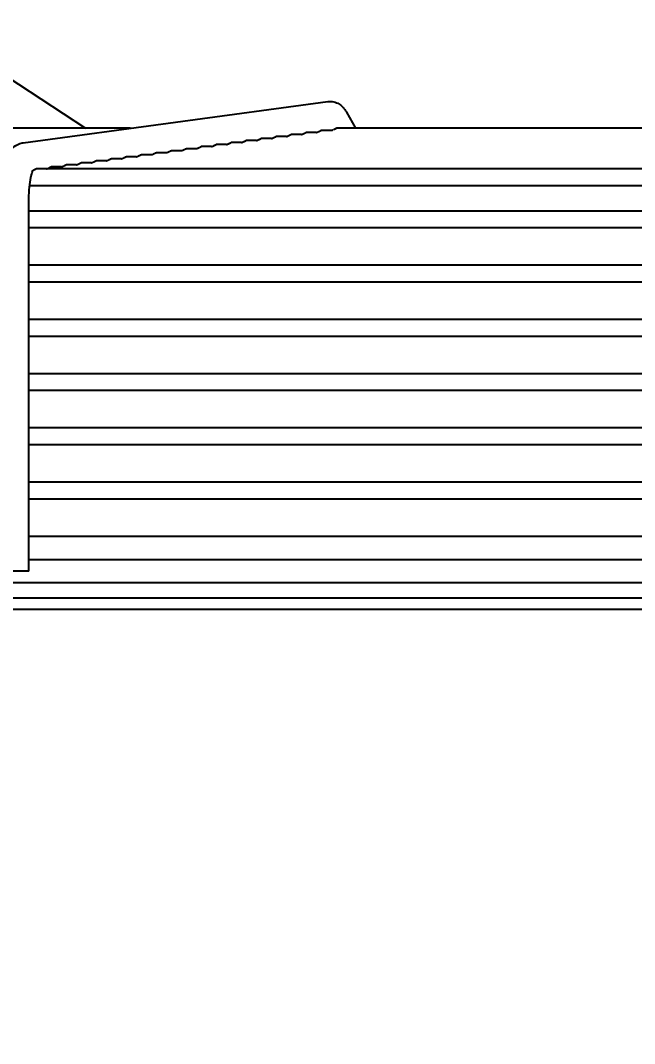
# Model space of a CAD drawing. Header units: millimetres. Extents: x 16200 to 32328, y 18593 to 29476.
# Drawn here: x 16281.44 to 16285.54, y 18981.16 to 18988 of the extents above; entities that cross this region are included whole.
import ezdxf

# ---------------------------------------------------------------- set-up
doc = ezdxf.new("R2010")
doc.units = ezdxf.units.MM
doc.header["$LTSCALE"] = 5
doc.layers.add('UNIT', color=6, linetype='Continuous')
doc.layers.add('WS-NO-CONTROL', color=3, linetype='Continuous')
doc.styles.add('SUBMITTAL', font='romans.shx', dxfattribs={"width": 0.75})
doc.dimstyles.new('SUBMITTAL', dxfattribs={"dimtxt": 0.09375, "dimasz": 0.09375, "dimexe": 0.03125, "dimexo": 0.0625, "dimgap": 0.0625, "dimtad": 0, "dimdec": 4, "dimzin": 4, "dimdsep": 46, "dimlunit": 4, "dimtxsty": 'SUBMITTAL', "dimcen": 0.09375, "dimclre": 6, "dimadec": 0, "dimazin": 0, "dimtfac": 1, "dimtdec": 0, "dimtofl": 0, "dimtmove": 0, "dimatfit": 3, "dimfxl": 0, "dimfrac": 2, "dimtolj": 1, "dimtzin": 4, "dimarcsym": 0})

# ---------------------------------------------------------------- blocks, each defined once
blk = doc.blocks.new('*D76')
at = {"layer": 'WS-NO-CONTROL', "color": 6, "lineweight": -2}
for p, q in [((16257.9462, 18976.129), (16257.9462, 19017.2585)), ((16316.097, 18975.8606), (16316.097, 19017.2585))]:
    blk.add_line(p, q, dxfattribs=at)
at = {"layer": 'WS-NO-CONTROL', "color": 3, "lineweight": -2}
for p, q in [((16257.9462, 19014.4417), (16253.0168, 19014.4417)), ((16311.1676, 19014.4417), (16262.8756, 19014.4417))]:
    blk.add_line(p, q, dxfattribs=at)
at = {"layer": 'WS-NO-CONTROL', "color": 3}
for points in [[(16262.8756, 19015.2633), (16262.8756, 19013.6202), (16257.9462, 19014.4417)], [(16311.1676, 19015.2633), (16311.1676, 19013.6202), (16316.097, 19014.4417)]]:
    blk.add_solid(points, dxfattribs=at)
at = {"layer": 'WS-NO-CONTROL', "color": 3, "insert": (16234.2675, 19014.4417), "char_height": 4.9294, "attachment_point": 5, "style": 'SUBMITTAL'}
blk.add_mtext('\\A1;4\'-10 1/8"', dxfattribs=at)
blk = doc.blocks.new('*D77')
at = {"layer": 'WS-NO-CONTROL', "color": 6, "lineweight": -2}
for p, q in [((16257.9462, 18976.129), (16257.9462, 19003.6626)), ((16293.5832, 18975.8606), (16293.5832, 19003.6626))]:
    blk.add_line(p, q, dxfattribs=at)
at = {"layer": 'WS-NO-CONTROL', "color": 3, "lineweight": -2}
for p, q in [((16257.9462, 19000.8458), (16253.0168, 19000.8458)), ((16288.6538, 19000.8458), (16262.8756, 19000.8458))]:
    blk.add_line(p, q, dxfattribs=at)
at = {"layer": 'WS-NO-CONTROL', "color": 3}
for points in [[(16262.8756, 19001.6673), (16262.8756, 19000.0242), (16257.9462, 19000.8458)], [(16288.6538, 19001.6673), (16288.6538, 19000.0242), (16293.5832, 19000.8458)]]:
    blk.add_solid(points, dxfattribs=at)
at = {"layer": 'WS-NO-CONTROL', "color": 3, "insert": (16234.2675, 19000.8458), "char_height": 4.9294, "attachment_point": 5, "style": 'SUBMITTAL'}
blk.add_mtext('\\A1;2\'-11 5/8"', dxfattribs=at)

msp = doc.modelspace()

# ---------------------------------------------------------------- linework, layer by layer
at = {"layer": 'UNIT'}
for p, q in [((16280.9334, 18987.8889), (16281.8703, 18987.2749)), ((16281.4536, 18987.1783), (16283.489, 18987.4529)), ((16283.6139, 18987.383), (16283.6739, 18987.2749)), ((16282.1698, 18987.2749), (16280.6641, 18987.2749)), ((16283.2133, 18987.2196), (16283.1445, 18987.2196)), ((16283.3134, 18987.2331), (16283.2447, 18987.2331)), ((16283.4136, 18987.2466), (16283.345, 18987.2466)), ((16283.5136, 18987.2601), (16283.4452, 18987.2601)), ((16287.5496, 18987.2749), (16283.5471, 18987.2749)), ((16282.7123, 18987.1522), (16282.6434, 18987.1522)), ((16282.8125, 18987.1657), (16282.7436, 18987.1657)), ((16282.9127, 18987.1791), (16282.8438, 18987.1791)), ((16283.0129, 18987.1926), (16282.9441, 18987.1926)), ((16283.1131, 18987.2061), (16283.0443, 18987.2061)), ((16282.2114, 18987.0847), (16282.1423, 18987.0847)), ((16282.3116, 18987.0982), (16282.2425, 18987.0982)), ((16282.4118, 18987.1117), (16282.3427, 18987.1117)), ((16282.512, 18987.1252), (16282.4429, 18987.1252)), ((16282.6122, 18987.1387), (16282.5432, 18987.1387)), ((16281.7105, 18987.0172), (16281.6412, 18987.0172)), ((16281.8107, 18987.0307), (16281.7414, 18987.0307)), ((16281.9109, 18987.0442), (16281.8416, 18987.0442)), ((16282.011, 18987.0577), (16281.9418, 18987.0577)), ((16282.1112, 18987.0712), (16282.0421, 18987.0712)), ((16289.5558, 18987.0037), (16281.5409, 18987.0037)), ((16281.4973, 18986.8935), (16289.5995, 18986.8935)), ((16281.4914, 18984.3163), (16281.4914, 18986.7856)), ((16289.6053, 18986.7218), (16281.4914, 18986.7218)), ((16281.5204, 18986.7232), (16281.5225, 18986.7218)), ((16282.27, 18986.7232), (16282.27, 18986.7218)), ((16281.4914, 18986.6115), (16289.6053, 18986.6115)), ((16289.6053, 18986.3596), (16281.4914, 18986.3596)), ((16281.4914, 18986.2493), (16289.6053, 18986.2493)), ((16289.6053, 18985.9974), (16281.4914, 18985.9974)), ((16281.4914, 18985.8871), (16289.6053, 18985.8871)), ((16289.6053, 18985.6352), (16281.4914, 18985.6352)), ((16281.4914, 18985.5249), (16289.6053, 18985.5249)), ((16289.6053, 18985.2729), (16281.4914, 18985.2729)), ((16281.4914, 18985.1627), (16289.6053, 18985.1627)), ((16289.6053, 18984.9107), (16281.4914, 18984.9107)), ((16281.4914, 18984.8005), (16289.6053, 18984.8005)), ((16289.6053, 18984.5485), (16281.4914, 18984.5485)), ((16281.4914, 18984.395), (16289.6053, 18984.395)), ((16281.4914, 18984.3163), (16281.2946, 18984.3163)), ((16280.9224, 18984.2395), (16290.1744, 18984.2395)), ((16268.6783, 18984.1391), (16302.4185, 18984.1391)), ((16302.4185, 18984.0604), (16268.6783, 18984.0604))]:
    msp.add_line(p, q, dxfattribs=at)
for start_param, end_param in [(0.23649, 0.259134), (1.752338, 1.774981)]:
    msp.add_ellipse((16283.832, 18986.7872), major_axis=(-0.0861, -0.0478), ratio=0.875426, start_param=start_param, end_param=end_param, dxfattribs=at)
for points, knots in [([(16283.489, 18987.4529), (16283.5023, 18987.4547), (16283.5164, 18987.454), (16283.542, 18987.4482), (16283.5535, 18987.4432), (16283.5725, 18987.4319), (16283.5801, 18987.4256), (16283.5929, 18987.4132), (16283.598, 18987.407), (16283.6069, 18987.3949), (16283.6105, 18987.389), (16283.6138, 18987.3831), (16283.6139, 18987.383), (16283.6139, 18987.383)], [3.1066861, 3.1066861, 3.1066861, 3.1066861, 3.1999885, 3.1999885, 3.2942363, 3.2942363, 3.388484, 3.388484, 3.4827318, 3.4827318, 3.5769796, 3.5769796, 3.577925, 3.577925, 3.577925, 3.577925]), ([(16283.1131, 18987.2061), (16283.1143, 18987.2066), (16283.1155, 18987.207), (16283.1167, 18987.2075), (16283.118, 18987.208), (16283.1192, 18987.2085), (16283.1204, 18987.209), (16283.1215, 18987.2095), (16283.1227, 18987.21), (16283.1237, 18987.2105), (16283.1248, 18987.211), (16283.1259, 18987.2115), (16283.1268, 18987.2119), (16283.1278, 18987.2124), (16283.1288, 18987.2128), (16283.1297, 18987.2133), (16283.1306, 18987.2137), (16283.1314, 18987.2141), (16283.1322, 18987.2145), (16283.133, 18987.2149), (16283.1338, 18987.2153), (16283.1345, 18987.2157), (16283.1352, 18987.216), (16283.1359, 18987.2164), (16283.1366, 18987.2167), (16283.1372, 18987.217), (16283.1379, 18987.2173), (16283.1384, 18987.2175), (16283.139, 18987.2178), (16283.1396, 18987.218), (16283.1401, 18987.2183), (16283.1406, 18987.2185), (16283.141, 18987.2187), (16283.1415, 18987.2188), (16283.1419, 18987.219), (16283.1423, 18987.2192), (16283.1427, 18987.2193), (16283.143, 18987.2194), (16283.1434, 18987.2195), (16283.1437, 18987.2195), (16283.1439, 18987.2196), (16283.1442, 18987.2196), (16283.1444, 18987.2196), (16283.1445, 18987.2196), (16283.1445, 18987.2196), (16283.1445, 18987.2196)], [0.1730327, 0.1730327, 0.1730327, 0.1730327, 0.195122, 0.195122, 0.195122, 0.2195122, 0.2195122, 0.2195122, 0.2439024, 0.2439024, 0.2439024, 0.2682927, 0.2682927, 0.2682927, 0.2926829, 0.2926829, 0.2926829, 0.3170732, 0.3170732, 0.3170732, 0.3414634, 0.3414634, 0.3414634, 0.3658537, 0.3658537, 0.3658537, 0.3902439, 0.3902439, 0.3902439, 0.4146341, 0.4146341, 0.4146341, 0.4390244, 0.4390244, 0.4390244, 0.4634146, 0.4634146, 0.4634146, 0.4878049, 0.4878049, 0.4878049, 0.5121951, 0.5121951, 0.5121951, 0.5157186, 0.5157186, 0.5157186, 0.5157186]), ([(16283.2133, 18987.2196), (16283.2145, 18987.2201), (16283.2157, 18987.2206), (16283.2169, 18987.221), (16283.2182, 18987.2215), (16283.2194, 18987.222), (16283.2206, 18987.2225), (16283.2218, 18987.223), (16283.2229, 18987.2235), (16283.224, 18987.224), (16283.2251, 18987.2245), (16283.2261, 18987.225), (16283.2271, 18987.2254), (16283.2281, 18987.2259), (16283.229, 18987.2263), (16283.2299, 18987.2268), (16283.2308, 18987.2272), (16283.2316, 18987.2276), (16283.2324, 18987.228), (16283.2333, 18987.2284), (16283.234, 18987.2288), (16283.2348, 18987.2292), (16283.2355, 18987.2295), (16283.2362, 18987.2299), (16283.2368, 18987.2302), (16283.2375, 18987.2305), (16283.2381, 18987.2308), (16283.2387, 18987.231), (16283.2392, 18987.2313), (16283.2398, 18987.2315), (16283.2403, 18987.2318), (16283.2408, 18987.232), (16283.2413, 18987.2322), (16283.2417, 18987.2323), (16283.2421, 18987.2325), (16283.2425, 18987.2326), (16283.2429, 18987.2328), (16283.2433, 18987.2329), (16283.2436, 18987.233), (16283.2439, 18987.233), (16283.2442, 18987.2331), (16283.2444, 18987.2331), (16283.2446, 18987.2331), (16283.2447, 18987.2331), (16283.2447, 18987.2331), (16283.2447, 18987.2331)], [0.17268, 0.17268, 0.17268, 0.17268, 0.195122, 0.195122, 0.195122, 0.2195122, 0.2195122, 0.2195122, 0.2439024, 0.2439024, 0.2439024, 0.2682927, 0.2682927, 0.2682927, 0.2926829, 0.2926829, 0.2926829, 0.3170732, 0.3170732, 0.3170732, 0.3414634, 0.3414634, 0.3414634, 0.3658537, 0.3658537, 0.3658537, 0.3902439, 0.3902439, 0.3902439, 0.4146341, 0.4146341, 0.4146341, 0.4390244, 0.4390244, 0.4390244, 0.4634146, 0.4634146, 0.4634146, 0.4878049, 0.4878049, 0.4878049, 0.5121951, 0.5121951, 0.5121951, 0.515732, 0.515732, 0.515732, 0.515732]), ([(16283.3134, 18987.2331), (16283.3147, 18987.2336), (16283.316, 18987.2341), (16283.3172, 18987.2345), (16283.3184, 18987.235), (16283.3197, 18987.2355), (16283.3208, 18987.236), (16283.322, 18987.2365), (16283.3231, 18987.237), (16283.3242, 18987.2375), (16283.3253, 18987.238), (16283.3263, 18987.2385), (16283.3273, 18987.2389), (16283.3283, 18987.2394), (16283.3292, 18987.2399), (16283.3301, 18987.2403), (16283.331, 18987.2407), (16283.3319, 18987.2411), (16283.3327, 18987.2415), (16283.3335, 18987.2419), (16283.3343, 18987.2423), (16283.335, 18987.2427), (16283.3357, 18987.243), (16283.3364, 18987.2434), (16283.3371, 18987.2437), (16283.3377, 18987.244), (16283.3383, 18987.2443), (16283.3389, 18987.2445), (16283.3395, 18987.2448), (16283.34, 18987.245), (16283.3405, 18987.2453), (16283.341, 18987.2455), (16283.3415, 18987.2457), (16283.3419, 18987.2458), (16283.3424, 18987.246), (16283.3428, 18987.2461), (16283.3431, 18987.2463), (16283.3435, 18987.2464), (16283.3438, 18987.2465), (16283.3441, 18987.2465), (16283.3444, 18987.2466), (16283.3447, 18987.2466), (16283.3449, 18987.2466), (16283.3449, 18987.2466), (16283.3449, 18987.2466), (16283.345, 18987.2466)], [0.1723275, 0.1723275, 0.1723275, 0.1723275, 0.195122, 0.195122, 0.195122, 0.2195122, 0.2195122, 0.2195122, 0.2439024, 0.2439024, 0.2439024, 0.2682927, 0.2682927, 0.2682927, 0.2926829, 0.2926829, 0.2926829, 0.3170732, 0.3170732, 0.3170732, 0.3414634, 0.3414634, 0.3414634, 0.3658537, 0.3658537, 0.3658537, 0.3902439, 0.3902439, 0.3902439, 0.4146341, 0.4146341, 0.4146341, 0.4390244, 0.4390244, 0.4390244, 0.4634146, 0.4634146, 0.4634146, 0.4878049, 0.4878049, 0.4878049, 0.5121951, 0.5121951, 0.5121951, 0.5157454, 0.5157454, 0.5157454, 0.5157454]), ([(16283.4136, 18987.2466), (16283.4149, 18987.2471), (16283.4162, 18987.2476), (16283.4174, 18987.248), (16283.4187, 18987.2485), (16283.4199, 18987.2491), (16283.4211, 18987.2496), (16283.4223, 18987.2501), (16283.4234, 18987.2505), (16283.4245, 18987.251), (16283.4255, 18987.2515), (16283.4266, 18987.252), (16283.4275, 18987.2524), (16283.4285, 18987.2529), (16283.4295, 18987.2534), (16283.4304, 18987.2538), (16283.4312, 18987.2542), (16283.4321, 18987.2546), (16283.4329, 18987.255), (16283.4337, 18987.2554), (16283.4345, 18987.2558), (16283.4352, 18987.2562), (16283.4359, 18987.2565), (16283.4366, 18987.2569), (16283.4373, 18987.2572), (16283.4379, 18987.2575), (16283.4385, 18987.2578), (16283.4391, 18987.258), (16283.4397, 18987.2583), (16283.4402, 18987.2585), (16283.4407, 18987.2588), (16283.4413, 18987.259), (16283.4417, 18987.2592), (16283.4422, 18987.2593), (16283.4426, 18987.2595), (16283.443, 18987.2596), (16283.4433, 18987.2598), (16283.4437, 18987.2599), (16283.444, 18987.26), (16283.4443, 18987.26), (16283.4446, 18987.2601), (16283.4449, 18987.2601), (16283.4451, 18987.2601), (16283.4451, 18987.2601), (16283.4452, 18987.2601), (16283.4452, 18987.2601)], [0.1719755, 0.1719755, 0.1719755, 0.1719755, 0.195122, 0.195122, 0.195122, 0.2195122, 0.2195122, 0.2195122, 0.2439024, 0.2439024, 0.2439024, 0.2682927, 0.2682927, 0.2682927, 0.2926829, 0.2926829, 0.2926829, 0.3170732, 0.3170732, 0.3170732, 0.3414634, 0.3414634, 0.3414634, 0.3658537, 0.3658537, 0.3658537, 0.3902439, 0.3902439, 0.3902439, 0.4146341, 0.4146341, 0.4146341, 0.4390244, 0.4390244, 0.4390244, 0.4634146, 0.4634146, 0.4634146, 0.4878049, 0.4878049, 0.4878049, 0.5121951, 0.5121951, 0.5121951, 0.5157586, 0.5157586, 0.5157586, 0.5157586]), ([(16283.5136, 18987.2601), (16283.5139, 18987.2602), (16283.5142, 18987.2603), (16283.5145, 18987.2605), (16283.5159, 18987.261), (16283.5172, 18987.2615), (16283.5186, 18987.262), (16283.5199, 18987.2626), (16283.5211, 18987.2631), (16283.5223, 18987.2636), (16283.5235, 18987.2642), (16283.5247, 18987.2647), (16283.5258, 18987.2652)], [0.16559879, 0.16559879, 0.16559879, 0.16559879, 0.17073171, 0.17073171, 0.17073171, 0.19512195, 0.19512195, 0.19512195, 0.2195122, 0.2195122, 0.2195122, 0.24390244, 0.24390244, 0.24390244, 0.24390244]), ([(16283.529, 18987.2667), (16283.53, 18987.2672), (16283.5309, 18987.2677), (16283.5319, 18987.2682), (16283.5328, 18987.2686), (16283.5336, 18987.2691), (16283.5345, 18987.2695), (16283.5353, 18987.2699), (16283.5361, 18987.2703), (16283.5368, 18987.2707), (16283.5376, 18987.2711), (16283.5383, 18987.2714), (16283.539, 18987.2717), (16283.5396, 18987.2721), (16283.5403, 18987.2724), (16283.5409, 18987.2727), (16283.5414, 18987.273), (16283.542, 18987.2732), (16283.5425, 18987.2734), (16283.543, 18987.2737), (16283.5435, 18987.2739), (16283.544, 18987.2741), (16283.5444, 18987.2742), (16283.5448, 18987.2744), (16283.5452, 18987.2745), (16283.5456, 18987.2746), (16283.5459, 18987.2747), (16283.5462, 18987.2748), (16283.5465, 18987.2748), (16283.5468, 18987.2749), (16283.547, 18987.2749), (16283.547, 18987.2749), (16283.5471, 18987.2749), (16283.5471, 18987.2749)], [0.2682927, 0.2682927, 0.2682927, 0.2682927, 0.2926829, 0.2926829, 0.2926829, 0.3170732, 0.3170732, 0.3170732, 0.3414634, 0.3414634, 0.3414634, 0.3658537, 0.3658537, 0.3658537, 0.3902439, 0.3902439, 0.3902439, 0.4146341, 0.4146341, 0.4146341, 0.4390244, 0.4390244, 0.4390244, 0.4634146, 0.4634146, 0.4634146, 0.4878049, 0.4878049, 0.4878049, 0.5121951, 0.5121951, 0.5121951, 0.5152045, 0.5152045, 0.5152045, 0.5152045]), ([(16281.2946, 18986.7856), (16281.2946, 18986.8185), (16281.2959, 18986.8513), (16281.3011, 18986.9146), (16281.305, 18986.9451), (16281.3153, 18987.0019), (16281.3218, 18987.0283), (16281.3384, 18987.0769), (16281.3479, 18987.0993), (16281.3717, 18987.132), (16281.3808, 18987.1425), (16281.4068, 18987.1629), (16281.425, 18987.173), (16281.4492, 18987.1776), (16281.4514, 18987.178), (16281.4536, 18987.1783)], [1.570796, 1.570796, 1.570796, 1.570796, 1.877974, 1.877974, 2.185152, 2.185152, 2.49233, 2.49233, 2.799508, 2.799508, 2.940974, 2.940974, 3.091858, 3.091858, 3.106686, 3.106686, 3.106686, 3.106686]), ([(16282.6122, 18987.1387), (16282.6133, 18987.1391), (16282.6144, 18987.1395), (16282.6155, 18987.1399), (16282.6168, 18987.1404), (16282.618, 18987.1409), (16282.6192, 18987.1415), (16282.6204, 18987.142), (16282.6215, 18987.1425), (16282.6226, 18987.1429), (16282.6236, 18987.1434), (16282.6247, 18987.1439), (16282.6257, 18987.1444), (16282.6267, 18987.1449), (16282.6276, 18987.1453), (16282.6285, 18987.1457), (16282.6294, 18987.1462), (16282.6302, 18987.1466), (16282.6311, 18987.147), (16282.6319, 18987.1474), (16282.6326, 18987.1478), (16282.6334, 18987.1481), (16282.6341, 18987.1485), (16282.6348, 18987.1488), (16282.6354, 18987.1492), (16282.6361, 18987.1495), (16282.6367, 18987.1498), (16282.6373, 18987.15), (16282.6379, 18987.1503), (16282.6384, 18987.1506), (16282.6389, 18987.1508), (16282.6394, 18987.151), (16282.6399, 18987.1512), (16282.6403, 18987.1514), (16282.6408, 18987.1515), (16282.6412, 18987.1517), (16282.6415, 18987.1518), (16282.6419, 18987.1519), (16282.6422, 18987.152), (16282.6425, 18987.1521), (16282.6428, 18987.1521), (16282.6431, 18987.1521), (16282.6433, 18987.1522), (16282.6433, 18987.1522), (16282.6434, 18987.1522), (16282.6434, 18987.1522)], [0.1747945, 0.1747945, 0.1747945, 0.1747945, 0.195122, 0.195122, 0.195122, 0.2195122, 0.2195122, 0.2195122, 0.2439024, 0.2439024, 0.2439024, 0.2682927, 0.2682927, 0.2682927, 0.2926829, 0.2926829, 0.2926829, 0.3170732, 0.3170732, 0.3170732, 0.3414634, 0.3414634, 0.3414634, 0.3658537, 0.3658537, 0.3658537, 0.3902439, 0.3902439, 0.3902439, 0.4146341, 0.4146341, 0.4146341, 0.4390244, 0.4390244, 0.4390244, 0.4634146, 0.4634146, 0.4634146, 0.4878049, 0.4878049, 0.4878049, 0.5121951, 0.5121951, 0.5121951, 0.5156505, 0.5156505, 0.5156505, 0.5156505]), ([(16282.7123, 18987.1522), (16282.7135, 18987.1526), (16282.7146, 18987.153), (16282.7157, 18987.1534), (16282.717, 18987.154), (16282.7182, 18987.1545), (16282.7194, 18987.155), (16282.7206, 18987.1555), (16282.7217, 18987.156), (16282.7228, 18987.1565), (16282.7239, 18987.1569), (16282.7249, 18987.1574), (16282.7259, 18987.1579), (16282.7269, 18987.1584), (16282.7278, 18987.1588), (16282.7287, 18987.1593), (16282.7296, 18987.1597), (16282.7305, 18987.1601), (16282.7313, 18987.1605), (16282.7321, 18987.1609), (16282.7329, 18987.1613), (16282.7336, 18987.1616), (16282.7343, 18987.162), (16282.735, 18987.1623), (16282.7357, 18987.1627), (16282.7363, 18987.163), (16282.7369, 18987.1633), (16282.7375, 18987.1635), (16282.7381, 18987.1638), (16282.7386, 18987.1641), (16282.7392, 18987.1643), (16282.7397, 18987.1645), (16282.7401, 18987.1647), (16282.7406, 18987.1649), (16282.741, 18987.165), (16282.7414, 18987.1652), (16282.7418, 18987.1653), (16282.7421, 18987.1654), (16282.7425, 18987.1655), (16282.7428, 18987.1655), (16282.743, 18987.1656), (16282.7433, 18987.1656), (16282.7435, 18987.1657), (16282.7436, 18987.1657), (16282.7436, 18987.1657), (16282.7436, 18987.1657)], [0.1744428, 0.1744428, 0.1744428, 0.1744428, 0.195122, 0.195122, 0.195122, 0.2195122, 0.2195122, 0.2195122, 0.2439024, 0.2439024, 0.2439024, 0.2682927, 0.2682927, 0.2682927, 0.2926829, 0.2926829, 0.2926829, 0.3170732, 0.3170732, 0.3170732, 0.3414634, 0.3414634, 0.3414634, 0.3658537, 0.3658537, 0.3658537, 0.3902439, 0.3902439, 0.3902439, 0.4146341, 0.4146341, 0.4146341, 0.4390244, 0.4390244, 0.4390244, 0.4634146, 0.4634146, 0.4634146, 0.4878049, 0.4878049, 0.4878049, 0.5121951, 0.5121951, 0.5121951, 0.5156642, 0.5156642, 0.5156642, 0.5156642]), ([(16282.8125, 18987.1657), (16282.8137, 18987.1661), (16282.8148, 18987.1665), (16282.816, 18987.167), (16282.8172, 18987.1675), (16282.8185, 18987.168), (16282.8196, 18987.1685), (16282.8208, 18987.169), (16282.822, 18987.1695), (16282.823, 18987.17), (16282.8241, 18987.1705), (16282.8252, 18987.1709), (16282.8261, 18987.1714), (16282.8271, 18987.1719), (16282.8281, 18987.1723), (16282.829, 18987.1728), (16282.8299, 18987.1732), (16282.8307, 18987.1736), (16282.8315, 18987.174), (16282.8323, 18987.1744), (16282.8331, 18987.1748), (16282.8338, 18987.1752), (16282.8346, 18987.1755), (16282.8353, 18987.1758), (16282.8359, 18987.1762), (16282.8366, 18987.1765), (16282.8372, 18987.1768), (16282.8378, 18987.177), (16282.8383, 18987.1773), (16282.8389, 18987.1776), (16282.8394, 18987.1778), (16282.8399, 18987.178), (16282.8404, 18987.1782), (16282.8408, 18987.1784), (16282.8412, 18987.1785), (16282.8416, 18987.1787), (16282.842, 18987.1788), (16282.8424, 18987.1789), (16282.8427, 18987.179), (16282.843, 18987.179), (16282.8433, 18987.1791), (16282.8435, 18987.1791), (16282.8438, 18987.1791), (16282.8438, 18987.1791), (16282.8438, 18987.1791), (16282.8438, 18987.1791)], [0.1740907, 0.1740907, 0.1740907, 0.1740907, 0.195122, 0.195122, 0.195122, 0.2195122, 0.2195122, 0.2195122, 0.2439024, 0.2439024, 0.2439024, 0.2682927, 0.2682927, 0.2682927, 0.2926829, 0.2926829, 0.2926829, 0.3170732, 0.3170732, 0.3170732, 0.3414634, 0.3414634, 0.3414634, 0.3658537, 0.3658537, 0.3658537, 0.3902439, 0.3902439, 0.3902439, 0.4146341, 0.4146341, 0.4146341, 0.4390244, 0.4390244, 0.4390244, 0.4634146, 0.4634146, 0.4634146, 0.4878049, 0.4878049, 0.4878049, 0.5121951, 0.5121951, 0.5121951, 0.5156779, 0.5156779, 0.5156779, 0.5156779]), ([(16282.9127, 18987.1791), (16282.9139, 18987.1796), (16282.9151, 18987.18), (16282.9162, 18987.1805), (16282.9175, 18987.181), (16282.9187, 18987.1815), (16282.9199, 18987.182), (16282.9211, 18987.1825), (16282.9222, 18987.183), (16282.9233, 18987.1835), (16282.9244, 18987.184), (16282.9254, 18987.1844), (16282.9264, 18987.1849), (16282.9274, 18987.1854), (16282.9283, 18987.1858), (16282.9292, 18987.1863), (16282.9301, 18987.1867), (16282.9309, 18987.1871), (16282.9317, 18987.1875), (16282.9326, 18987.1879), (16282.9333, 18987.1883), (16282.9341, 18987.1887), (16282.9348, 18987.189), (16282.9355, 18987.1893), (16282.9361, 18987.1897), (16282.9368, 18987.19), (16282.9374, 18987.1903), (16282.938, 18987.1905), (16282.9386, 18987.1908), (16282.9391, 18987.1911), (16282.9396, 18987.1913), (16282.9401, 18987.1915), (16282.9406, 18987.1917), (16282.941, 18987.1919), (16282.9415, 18987.192), (16282.9419, 18987.1922), (16282.9422, 18987.1923), (16282.9426, 18987.1924), (16282.9429, 18987.1925), (16282.9432, 18987.1925), (16282.9435, 18987.1926), (16282.9438, 18987.1926), (16282.944, 18987.1926), (16282.944, 18987.1926), (16282.944, 18987.1926), (16282.9441, 18987.1926)], [0.1737382, 0.1737382, 0.1737382, 0.1737382, 0.195122, 0.195122, 0.195122, 0.2195122, 0.2195122, 0.2195122, 0.2439024, 0.2439024, 0.2439024, 0.2682927, 0.2682927, 0.2682927, 0.2926829, 0.2926829, 0.2926829, 0.3170732, 0.3170732, 0.3170732, 0.3414634, 0.3414634, 0.3414634, 0.3658537, 0.3658537, 0.3658537, 0.3902439, 0.3902439, 0.3902439, 0.4146341, 0.4146341, 0.4146341, 0.4390244, 0.4390244, 0.4390244, 0.4634146, 0.4634146, 0.4634146, 0.4878049, 0.4878049, 0.4878049, 0.5121951, 0.5121951, 0.5121951, 0.5156915, 0.5156915, 0.5156915, 0.5156915]), ([(16283.0129, 18987.1926), (16283.0141, 18987.1931), (16283.0153, 18987.1935), (16283.0164, 18987.194), (16283.0177, 18987.1945), (16283.0189, 18987.195), (16283.0201, 18987.1955), (16283.0213, 18987.196), (16283.0224, 18987.1965), (16283.0235, 18987.197), (16283.0246, 18987.1975), (16283.0256, 18987.198), (16283.0266, 18987.1984), (16283.0276, 18987.1989), (16283.0285, 18987.1993), (16283.0294, 18987.1998), (16283.0303, 18987.2002), (16283.0312, 18987.2006), (16283.032, 18987.201), (16283.0328, 18987.2014), (16283.0336, 18987.2018), (16283.0343, 18987.2022), (16283.035, 18987.2025), (16283.0357, 18987.2028), (16283.0364, 18987.2032), (16283.037, 18987.2035), (16283.0376, 18987.2038), (16283.0382, 18987.204), (16283.0388, 18987.2043), (16283.0393, 18987.2045), (16283.0398, 18987.2048), (16283.0403, 18987.205), (16283.0408, 18987.2052), (16283.0412, 18987.2053), (16283.0417, 18987.2055), (16283.0421, 18987.2057), (16283.0424, 18987.2058), (16283.0428, 18987.2059), (16283.0431, 18987.206), (16283.0434, 18987.206), (16283.0437, 18987.2061), (16283.044, 18987.2061), (16283.0442, 18987.2061), (16283.0442, 18987.2061), (16283.0443, 18987.2061), (16283.0443, 18987.2061)], [0.1733855, 0.1733855, 0.1733855, 0.1733855, 0.195122, 0.195122, 0.195122, 0.2195122, 0.2195122, 0.2195122, 0.2439024, 0.2439024, 0.2439024, 0.2682927, 0.2682927, 0.2682927, 0.2926829, 0.2926829, 0.2926829, 0.3170732, 0.3170732, 0.3170732, 0.3414634, 0.3414634, 0.3414634, 0.3658537, 0.3658537, 0.3658537, 0.3902439, 0.3902439, 0.3902439, 0.4146341, 0.4146341, 0.4146341, 0.4390244, 0.4390244, 0.4390244, 0.4634146, 0.4634146, 0.4634146, 0.4878049, 0.4878049, 0.4878049, 0.5121951, 0.5121951, 0.5121951, 0.5157051, 0.5157051, 0.5157051, 0.5157051]), ([(16282.1112, 18987.0712), (16282.1123, 18987.0716), (16282.1133, 18987.072), (16282.1143, 18987.0724), (16282.1156, 18987.0729), (16282.1168, 18987.0734), (16282.118, 18987.0739), (16282.1192, 18987.0744), (16282.1203, 18987.0749), (16282.1214, 18987.0754), (16282.1225, 18987.0759), (16282.1235, 18987.0764), (16282.1245, 18987.0768), (16282.1255, 18987.0773), (16282.1264, 18987.0778), (16282.1273, 18987.0782), (16282.1282, 18987.0787), (16282.1291, 18987.0791), (16282.1299, 18987.0795), (16282.1307, 18987.0799), (16282.1315, 18987.0803), (16282.1322, 18987.0806), (16282.1329, 18987.081), (16282.1336, 18987.0813), (16282.1343, 18987.0817), (16282.135, 18987.082), (16282.1356, 18987.0823), (16282.1362, 18987.0825), (16282.1367, 18987.0828), (16282.1373, 18987.0831), (16282.1378, 18987.0833), (16282.1383, 18987.0835), (16282.1388, 18987.0837), (16282.1392, 18987.0839), (16282.1396, 18987.084), (16282.14, 18987.0842), (16282.1404, 18987.0843), (16282.1408, 18987.0844), (16282.1411, 18987.0845), (16282.1414, 18987.0846), (16282.1417, 18987.0846), (16282.142, 18987.0847), (16282.1422, 18987.0847), (16282.1422, 18987.0847), (16282.1422, 18987.0847), (16282.1423, 18987.0847)], [0.1765439, 0.1765439, 0.1765439, 0.1765439, 0.195122, 0.195122, 0.195122, 0.2195122, 0.2195122, 0.2195122, 0.2439024, 0.2439024, 0.2439024, 0.2682927, 0.2682927, 0.2682927, 0.2926829, 0.2926829, 0.2926829, 0.3170732, 0.3170732, 0.3170732, 0.3414634, 0.3414634, 0.3414634, 0.3658537, 0.3658537, 0.3658537, 0.3902439, 0.3902439, 0.3902439, 0.4146341, 0.4146341, 0.4146341, 0.4390244, 0.4390244, 0.4390244, 0.4634146, 0.4634146, 0.4634146, 0.4878049, 0.4878049, 0.4878049, 0.5121951, 0.5121951, 0.5121951, 0.5155818, 0.5155818, 0.5155818, 0.5155818]), ([(16282.2114, 18987.0847), (16282.2125, 18987.0851), (16282.2135, 18987.0855), (16282.2145, 18987.0859), (16282.2158, 18987.0864), (16282.217, 18987.0869), (16282.2182, 18987.0874), (16282.2194, 18987.0879), (16282.2205, 18987.0884), (16282.2216, 18987.0889), (16282.2227, 18987.0894), (16282.2237, 18987.0899), (16282.2247, 18987.0904), (16282.2257, 18987.0908), (16282.2267, 18987.0913), (16282.2276, 18987.0917), (16282.2285, 18987.0922), (16282.2293, 18987.0926), (16282.2301, 18987.093), (16282.2309, 18987.0934), (16282.2317, 18987.0938), (16282.2324, 18987.0941), (16282.2332, 18987.0945), (16282.2339, 18987.0948), (16282.2345, 18987.0952), (16282.2352, 18987.0955), (16282.2358, 18987.0958), (16282.2364, 18987.096), (16282.237, 18987.0963), (16282.2375, 18987.0966), (16282.238, 18987.0968), (16282.2385, 18987.097), (16282.239, 18987.0972), (16282.2394, 18987.0974), (16282.2399, 18987.0975), (16282.2403, 18987.0977), (16282.2406, 18987.0978), (16282.241, 18987.0979), (16282.2413, 18987.098), (16282.2416, 18987.0981), (16282.2419, 18987.0981), (16282.2422, 18987.0982), (16282.2424, 18987.0982), (16282.2424, 18987.0982), (16282.2425, 18987.0982), (16282.2425, 18987.0982)], [0.1761954, 0.1761954, 0.1761954, 0.1761954, 0.195122, 0.195122, 0.195122, 0.2195122, 0.2195122, 0.2195122, 0.2439024, 0.2439024, 0.2439024, 0.2682927, 0.2682927, 0.2682927, 0.2926829, 0.2926829, 0.2926829, 0.3170732, 0.3170732, 0.3170732, 0.3414634, 0.3414634, 0.3414634, 0.3658537, 0.3658537, 0.3658537, 0.3902439, 0.3902439, 0.3902439, 0.4146341, 0.4146341, 0.4146341, 0.4390244, 0.4390244, 0.4390244, 0.4634146, 0.4634146, 0.4634146, 0.4878049, 0.4878049, 0.4878049, 0.5121951, 0.5121951, 0.5121951, 0.5155955, 0.5155955, 0.5155955, 0.5155955]), ([(16282.3116, 18987.0982), (16282.3127, 18987.0986), (16282.3137, 18987.099), (16282.3147, 18987.0994), (16282.316, 18987.0999), (16282.3173, 18987.1004), (16282.3185, 18987.1009), (16282.3196, 18987.1014), (16282.3208, 18987.1019), (16282.3219, 18987.1024), (16282.3229, 18987.1029), (16282.324, 18987.1034), (16282.325, 18987.1039), (16282.3259, 18987.1043), (16282.3269, 18987.1048), (16282.3278, 18987.1052), (16282.3287, 18987.1057), (16282.3295, 18987.1061), (16282.3304, 18987.1065), (16282.3312, 18987.1069), (16282.3319, 18987.1073), (16282.3327, 18987.1076), (16282.3334, 18987.108), (16282.3341, 18987.1083), (16282.3348, 18987.1087), (16282.3354, 18987.109), (16282.336, 18987.1093), (16282.3366, 18987.1095), (16282.3372, 18987.1098), (16282.3377, 18987.1101), (16282.3382, 18987.1103), (16282.3388, 18987.1105), (16282.3392, 18987.1107), (16282.3397, 18987.1109), (16282.3401, 18987.111), (16282.3405, 18987.1112), (16282.3409, 18987.1113), (16282.3412, 18987.1114), (16282.3416, 18987.1115), (16282.3419, 18987.1116), (16282.3422, 18987.1116), (16282.3424, 18987.1117), (16282.3426, 18987.1117), (16282.3427, 18987.1117), (16282.3427, 18987.1117), (16282.3427, 18987.1117)], [0.1758462, 0.1758462, 0.1758462, 0.1758462, 0.195122, 0.195122, 0.195122, 0.2195122, 0.2195122, 0.2195122, 0.2439024, 0.2439024, 0.2439024, 0.2682927, 0.2682927, 0.2682927, 0.2926829, 0.2926829, 0.2926829, 0.3170732, 0.3170732, 0.3170732, 0.3414634, 0.3414634, 0.3414634, 0.3658537, 0.3658537, 0.3658537, 0.3902439, 0.3902439, 0.3902439, 0.4146341, 0.4146341, 0.4146341, 0.4390244, 0.4390244, 0.4390244, 0.4634146, 0.4634146, 0.4634146, 0.4878049, 0.4878049, 0.4878049, 0.5121951, 0.5121951, 0.5121951, 0.5156093, 0.5156093, 0.5156093, 0.5156093]), ([(16282.4118, 18987.1117), (16282.4129, 18987.1121), (16282.414, 18987.1125), (16282.415, 18987.1129), (16282.4163, 18987.1134), (16282.4175, 18987.1139), (16282.4187, 18987.1144), (16282.4199, 18987.1149), (16282.421, 18987.1154), (16282.4221, 18987.1159), (16282.4232, 18987.1164), (16282.4242, 18987.1169), (16282.4252, 18987.1174), (16282.4262, 18987.1178), (16282.4271, 18987.1183), (16282.428, 18987.1187), (16282.4289, 18987.1192), (16282.4298, 18987.1196), (16282.4306, 18987.12), (16282.4314, 18987.1204), (16282.4322, 18987.1208), (16282.4329, 18987.1211), (16282.4336, 18987.1215), (16282.4343, 18987.1218), (16282.435, 18987.1222), (16282.4356, 18987.1225), (16282.4363, 18987.1228), (16282.4368, 18987.123), (16282.4374, 18987.1233), (16282.438, 18987.1236), (16282.4385, 18987.1238), (16282.439, 18987.124), (16282.4395, 18987.1242), (16282.4399, 18987.1244), (16282.4403, 18987.1245), (16282.4407, 18987.1247), (16282.4411, 18987.1248), (16282.4415, 18987.1249), (16282.4418, 18987.125), (16282.4421, 18987.1251), (16282.4424, 18987.1251), (16282.4426, 18987.1252), (16282.4429, 18987.1252), (16282.4429, 18987.1252), (16282.4429, 18987.1252), (16282.4429, 18987.1252)], [0.1754963, 0.1754963, 0.1754963, 0.1754963, 0.195122, 0.195122, 0.195122, 0.2195122, 0.2195122, 0.2195122, 0.2439024, 0.2439024, 0.2439024, 0.2682927, 0.2682927, 0.2682927, 0.2926829, 0.2926829, 0.2926829, 0.3170732, 0.3170732, 0.3170732, 0.3414634, 0.3414634, 0.3414634, 0.3658537, 0.3658537, 0.3658537, 0.3902439, 0.3902439, 0.3902439, 0.4146341, 0.4146341, 0.4146341, 0.4390244, 0.4390244, 0.4390244, 0.4634146, 0.4634146, 0.4634146, 0.4878049, 0.4878049, 0.4878049, 0.5121951, 0.5121951, 0.5121951, 0.5156231, 0.5156231, 0.5156231, 0.5156231]), ([(16282.512, 18987.1252), (16282.5131, 18987.1256), (16282.5142, 18987.126), (16282.5152, 18987.1264), (16282.5165, 18987.1269), (16282.5177, 18987.1274), (16282.5189, 18987.1279), (16282.5201, 18987.1284), (16282.5212, 18987.1289), (16282.5223, 18987.1294), (16282.5234, 18987.1299), (16282.5244, 18987.1304), (16282.5254, 18987.1309), (16282.5264, 18987.1313), (16282.5274, 18987.1318), (16282.5283, 18987.1322), (16282.5292, 18987.1327), (16282.53, 18987.1331), (16282.5308, 18987.1335), (16282.5316, 18987.1339), (16282.5324, 18987.1343), (16282.5331, 18987.1346), (16282.5339, 18987.135), (16282.5346, 18987.1353), (16282.5352, 18987.1357), (16282.5359, 18987.136), (16282.5365, 18987.1363), (16282.5371, 18987.1365), (16282.5376, 18987.1368), (16282.5382, 18987.1371), (16282.5387, 18987.1373), (16282.5392, 18987.1375), (16282.5397, 18987.1377), (16282.5401, 18987.1379), (16282.5406, 18987.138), (16282.541, 18987.1382), (16282.5413, 18987.1383), (16282.5417, 18987.1384), (16282.542, 18987.1385), (16282.5423, 18987.1386), (16282.5426, 18987.1386), (16282.5429, 18987.1387), (16282.5431, 18987.1387), (16282.5431, 18987.1387), (16282.5431, 18987.1387), (16282.5432, 18987.1387)], [0.1751457, 0.1751457, 0.1751457, 0.1751457, 0.195122, 0.195122, 0.195122, 0.2195122, 0.2195122, 0.2195122, 0.2439024, 0.2439024, 0.2439024, 0.2682927, 0.2682927, 0.2682927, 0.2926829, 0.2926829, 0.2926829, 0.3170732, 0.3170732, 0.3170732, 0.3414634, 0.3414634, 0.3414634, 0.3658537, 0.3658537, 0.3658537, 0.3902439, 0.3902439, 0.3902439, 0.4146341, 0.4146341, 0.4146341, 0.4390244, 0.4390244, 0.4390244, 0.4634146, 0.4634146, 0.4634146, 0.4878049, 0.4878049, 0.4878049, 0.5121951, 0.5121951, 0.5121951, 0.5156368, 0.5156368, 0.5156368, 0.5156368]), ([(16281.6103, 18987.0037), (16281.6112, 18987.0041), (16281.6122, 18987.0044), (16281.6131, 18987.0048), (16281.6143, 18987.0053), (16281.6156, 18987.0058), (16281.6168, 18987.0063), (16281.618, 18987.0068), (16281.6191, 18987.0073), (16281.6202, 18987.0078), (16281.6213, 18987.0083), (16281.6223, 18987.0088), (16281.6233, 18987.0093), (16281.6243, 18987.0098), (16281.6253, 18987.0102), (16281.6262, 18987.0107), (16281.6271, 18987.0111), (16281.6279, 18987.0116), (16281.6287, 18987.012), (16281.6295, 18987.0124), (16281.6303, 18987.0128), (16281.6311, 18987.0131), (16281.6318, 18987.0135), (16281.6325, 18987.0138), (16281.6331, 18987.0142), (16281.6338, 18987.0145), (16281.6344, 18987.0148), (16281.635, 18987.0151), (16281.6356, 18987.0153), (16281.6361, 18987.0156), (16281.6367, 18987.0158), (16281.6372, 18987.016), (16281.6376, 18987.0162), (16281.6381, 18987.0164), (16281.6385, 18987.0166), (16281.6389, 18987.0167), (16281.6393, 18987.0168), (16281.6397, 18987.0169), (16281.64, 18987.017), (16281.6403, 18987.0171), (16281.6406, 18987.0172), (16281.6408, 18987.0172), (16281.6411, 18987.0172), (16281.6411, 18987.0172), (16281.6411, 18987.0172), (16281.6412, 18987.0172)], [0.1782737, 0.1782737, 0.1782737, 0.1782737, 0.195122, 0.195122, 0.195122, 0.2195122, 0.2195122, 0.2195122, 0.2439024, 0.2439024, 0.2439024, 0.2682927, 0.2682927, 0.2682927, 0.2926829, 0.2926829, 0.2926829, 0.3170732, 0.3170732, 0.3170732, 0.3414634, 0.3414634, 0.3414634, 0.3658537, 0.3658537, 0.3658537, 0.3902439, 0.3902439, 0.3902439, 0.4146341, 0.4146341, 0.4146341, 0.4390244, 0.4390244, 0.4390244, 0.4634146, 0.4634146, 0.4634146, 0.4878049, 0.4878049, 0.4878049, 0.5121951, 0.5121951, 0.5121951, 0.5155129, 0.5155129, 0.5155129, 0.5155129]), ([(16281.7105, 18987.0172), (16281.7115, 18987.0176), (16281.7124, 18987.0179), (16281.7133, 18987.0183), (16281.7146, 18987.0188), (16281.7158, 18987.0193), (16281.717, 18987.0198), (16281.7182, 18987.0204), (16281.7193, 18987.0209), (16281.7204, 18987.0214), (16281.7215, 18987.0219), (16281.7226, 18987.0223), (16281.7235, 18987.0228), (16281.7245, 18987.0233), (16281.7255, 18987.0237), (16281.7264, 18987.0242), (16281.7273, 18987.0246), (16281.7281, 18987.0251), (16281.729, 18987.0255), (16281.7298, 18987.0259), (16281.7306, 18987.0263), (16281.7313, 18987.0266), (16281.732, 18987.027), (16281.7327, 18987.0273), (16281.7334, 18987.0277), (16281.734, 18987.028), (16281.7347, 18987.0283), (16281.7352, 18987.0286), (16281.7358, 18987.0288), (16281.7364, 18987.0291), (16281.7369, 18987.0293), (16281.7374, 18987.0295), (16281.7379, 18987.0297), (16281.7383, 18987.0299), (16281.7387, 18987.0301), (16281.7391, 18987.0302), (16281.7395, 18987.0303), (16281.7399, 18987.0304), (16281.7402, 18987.0305), (16281.7405, 18987.0306), (16281.7408, 18987.0307), (16281.7411, 18987.0307), (16281.7413, 18987.0307), (16281.7413, 18987.0307), (16281.7414, 18987.0307), (16281.7414, 18987.0307)], [0.1779295, 0.1779295, 0.1779295, 0.1779295, 0.195122, 0.195122, 0.195122, 0.2195122, 0.2195122, 0.2195122, 0.2439024, 0.2439024, 0.2439024, 0.2682927, 0.2682927, 0.2682927, 0.2926829, 0.2926829, 0.2926829, 0.3170732, 0.3170732, 0.3170732, 0.3414634, 0.3414634, 0.3414634, 0.3658537, 0.3658537, 0.3658537, 0.3902439, 0.3902439, 0.3902439, 0.4146341, 0.4146341, 0.4146341, 0.4390244, 0.4390244, 0.4390244, 0.4634146, 0.4634146, 0.4634146, 0.4878049, 0.4878049, 0.4878049, 0.5121951, 0.5121951, 0.5121951, 0.5155267, 0.5155267, 0.5155267, 0.5155267]), ([(16281.8107, 18987.0307), (16281.8117, 18987.0311), (16281.8126, 18987.0314), (16281.8135, 18987.0318), (16281.8148, 18987.0323), (16281.8161, 18987.0328), (16281.8173, 18987.0334), (16281.8184, 18987.0339), (16281.8196, 18987.0344), (16281.8207, 18987.0349), (16281.8218, 18987.0354), (16281.8228, 18987.0359), (16281.8238, 18987.0363), (16281.8248, 18987.0368), (16281.8257, 18987.0373), (16281.8266, 18987.0377), (16281.8275, 18987.0381), (16281.8284, 18987.0386), (16281.8292, 18987.039), (16281.83, 18987.0394), (16281.8308, 18987.0398), (16281.8315, 18987.0401), (16281.8323, 18987.0405), (16281.833, 18987.0408), (16281.8336, 18987.0412), (16281.8343, 18987.0415), (16281.8349, 18987.0418), (16281.8355, 18987.0421), (16281.8361, 18987.0423), (16281.8366, 18987.0426), (16281.8371, 18987.0428), (16281.8376, 18987.043), (16281.8381, 18987.0432), (16281.8385, 18987.0434), (16281.839, 18987.0436), (16281.8394, 18987.0437), (16281.8397, 18987.0438), (16281.8401, 18987.0439), (16281.8404, 18987.044), (16281.8407, 18987.0441), (16281.841, 18987.0442), (16281.8413, 18987.0442), (16281.8415, 18987.0442), (16281.8415, 18987.0442), (16281.8416, 18987.0442), (16281.8416, 18987.0442)], [0.1775844, 0.1775844, 0.1775844, 0.1775844, 0.195122, 0.195122, 0.195122, 0.2195122, 0.2195122, 0.2195122, 0.2439024, 0.2439024, 0.2439024, 0.2682927, 0.2682927, 0.2682927, 0.2926829, 0.2926829, 0.2926829, 0.3170732, 0.3170732, 0.3170732, 0.3414634, 0.3414634, 0.3414634, 0.3658537, 0.3658537, 0.3658537, 0.3902439, 0.3902439, 0.3902439, 0.4146341, 0.4146341, 0.4146341, 0.4390244, 0.4390244, 0.4390244, 0.4634146, 0.4634146, 0.4634146, 0.4878049, 0.4878049, 0.4878049, 0.5121951, 0.5121951, 0.5121951, 0.5155404, 0.5155404, 0.5155404, 0.5155404]), ([(16281.9109, 18987.0442), (16281.9119, 18987.0446), (16281.9128, 18987.0449), (16281.9138, 18987.0453), (16281.9151, 18987.0458), (16281.9163, 18987.0464), (16281.9175, 18987.0469), (16281.9187, 18987.0474), (16281.9198, 18987.0479), (16281.9209, 18987.0484), (16281.922, 18987.0489), (16281.923, 18987.0494), (16281.924, 18987.0498), (16281.925, 18987.0503), (16281.926, 18987.0508), (16281.9269, 18987.0512), (16281.9278, 18987.0516), (16281.9286, 18987.0521), (16281.9294, 18987.0525), (16281.9302, 18987.0529), (16281.931, 18987.0533), (16281.9318, 18987.0536), (16281.9325, 18987.054), (16281.9332, 18987.0543), (16281.9338, 18987.0547), (16281.9345, 18987.055), (16281.9351, 18987.0553), (16281.9357, 18987.0556), (16281.9363, 18987.0558), (16281.9368, 18987.0561), (16281.9373, 18987.0563), (16281.9378, 18987.0565), (16281.9383, 18987.0567), (16281.9388, 18987.0569), (16281.9392, 18987.0571), (16281.9396, 18987.0572), (16281.94, 18987.0573), (16281.9403, 18987.0574), (16281.9407, 18987.0575), (16281.941, 18987.0576), (16281.9413, 18987.0576), (16281.9415, 18987.0577), (16281.9417, 18987.0577), (16281.9418, 18987.0577), (16281.9418, 18987.0577), (16281.9418, 18987.0577)], [0.1772384, 0.1772384, 0.1772384, 0.1772384, 0.195122, 0.195122, 0.195122, 0.2195122, 0.2195122, 0.2195122, 0.2439024, 0.2439024, 0.2439024, 0.2682927, 0.2682927, 0.2682927, 0.2926829, 0.2926829, 0.2926829, 0.3170732, 0.3170732, 0.3170732, 0.3414634, 0.3414634, 0.3414634, 0.3658537, 0.3658537, 0.3658537, 0.3902439, 0.3902439, 0.3902439, 0.4146341, 0.4146341, 0.4146341, 0.4390244, 0.4390244, 0.4390244, 0.4634146, 0.4634146, 0.4634146, 0.4878049, 0.4878049, 0.4878049, 0.5121951, 0.5121951, 0.5121951, 0.5155542, 0.5155542, 0.5155542, 0.5155542]), ([(16282.011, 18987.0577), (16282.0121, 18987.0581), (16282.0131, 18987.0585), (16282.014, 18987.0588), (16282.0153, 18987.0594), (16282.0166, 18987.0599), (16282.0177, 18987.0604), (16282.0189, 18987.0609), (16282.0201, 18987.0614), (16282.0211, 18987.0619), (16282.0222, 18987.0624), (16282.0233, 18987.0629), (16282.0243, 18987.0633), (16282.0252, 18987.0638), (16282.0262, 18987.0643), (16282.0271, 18987.0647), (16282.028, 18987.0652), (16282.0288, 18987.0656), (16282.0297, 18987.066), (16282.0305, 18987.0664), (16282.0312, 18987.0668), (16282.032, 18987.0671), (16282.0327, 18987.0675), (16282.0334, 18987.0678), (16282.0341, 18987.0682), (16282.0347, 18987.0685), (16282.0353, 18987.0688), (16282.0359, 18987.069), (16282.0365, 18987.0693), (16282.0371, 18987.0696), (16282.0376, 18987.0698), (16282.0381, 18987.07), (16282.0385, 18987.0702), (16282.039, 18987.0704), (16282.0394, 18987.0706), (16282.0398, 18987.0707), (16282.0402, 18987.0708), (16282.0406, 18987.0709), (16282.0409, 18987.071), (16282.0412, 18987.0711), (16282.0415, 18987.0711), (16282.0417, 18987.0712), (16282.042, 18987.0712), (16282.042, 18987.0712), (16282.042, 18987.0712), (16282.0421, 18987.0712)], [0.1768915, 0.1768915, 0.1768915, 0.1768915, 0.195122, 0.195122, 0.195122, 0.2195122, 0.2195122, 0.2195122, 0.2439024, 0.2439024, 0.2439024, 0.2682927, 0.2682927, 0.2682927, 0.2926829, 0.2926829, 0.2926829, 0.3170732, 0.3170732, 0.3170732, 0.3414634, 0.3414634, 0.3414634, 0.3658537, 0.3658537, 0.3658537, 0.3902439, 0.3902439, 0.3902439, 0.4146341, 0.4146341, 0.4146341, 0.4390244, 0.4390244, 0.4390244, 0.4634146, 0.4634146, 0.4634146, 0.4878049, 0.4878049, 0.4878049, 0.5121951, 0.5121951, 0.5121951, 0.515568, 0.515568, 0.515568, 0.515568]), ([(16281.4914, 18986.7856), (16281.4914, 18986.8121), (16281.4924, 18986.8385), (16281.4963, 18986.8881), (16281.4992, 18986.9112), (16281.5059, 18986.9506), (16281.5097, 18986.9672), (16281.515, 18986.9852), (16281.5166, 18986.9897), (16281.518, 18986.9934)], [1.5707963, 1.5707963, 1.5707963, 1.5707963, 1.8648194, 1.8648194, 2.1537199, 2.1537199, 2.4236626, 2.4236626, 2.5311599, 2.5311599, 2.5311599, 2.5311599]), ([(16281.5179, 18986.9934), (16281.5186, 18986.9937), (16281.5193, 18986.994), (16281.52, 18986.9943), (16281.521, 18986.9948), (16281.5221, 18986.9953), (16281.5231, 18986.9958), (16281.5241, 18986.9963), (16281.525, 18986.9967), (16281.5259, 18986.9972), (16281.5268, 18986.9976), (16281.5277, 18986.9981), (16281.5285, 18986.9985), (16281.5293, 18986.9989), (16281.5301, 18986.9993), (16281.5308, 18986.9996), (16281.5316, 18987), (16281.5323, 18987.0003), (16281.5329, 18987.0007), (16281.5336, 18987.001), (16281.5342, 18987.0013), (16281.5348, 18987.0016), (16281.5354, 18987.0018), (16281.5359, 18987.0021), (16281.5364, 18987.0023), (16281.5369, 18987.0025), (16281.5374, 18987.0027), (16281.5379, 18987.0029), (16281.5383, 18987.0031), (16281.5387, 18987.0032), (16281.5391, 18987.0033), (16281.5394, 18987.0034), (16281.5398, 18987.0035), (16281.5401, 18987.0036), (16281.5404, 18987.0037), (16281.5406, 18987.0037), (16281.5408, 18987.0037), (16281.5409, 18987.0037), (16281.5409, 18987.0037), (16281.5409, 18987.0037)], [0.2291588, 0.2291588, 0.2291588, 0.2291588, 0.2439024, 0.2439024, 0.2439024, 0.2682927, 0.2682927, 0.2682927, 0.2926829, 0.2926829, 0.2926829, 0.3170732, 0.3170732, 0.3170732, 0.3414634, 0.3414634, 0.3414634, 0.3658537, 0.3658537, 0.3658537, 0.3902439, 0.3902439, 0.3902439, 0.4146341, 0.4146341, 0.4146341, 0.4390244, 0.4390244, 0.4390244, 0.4634146, 0.4634146, 0.4634146, 0.4878049, 0.4878049, 0.4878049, 0.5121951, 0.5121951, 0.5121951, 0.5154991, 0.5154991, 0.5154991, 0.5154991])]:
    msp.add_open_spline(points, degree=3, knots=knots, dxfattribs=at)

# ---------------------------------------------------------------- dimensions: what is measured, and where the dimension line sits
at = {"layer": 'WS-NO-CONTROL', "color": 3}
for base, p1, picture, middle in [((16257.9462, 19014.4417), (16316.097, 18973.0438), '*D76', (16234.2675, 19014.4417)), ((16257.9462, 19000.8458), (16293.5832, 18973.0438), '*D77', (16234.2675, 19000.8458))]:
    dim = msp.add_linear_dim(base=base, p1=p1, p2=(16257.9462, 18973.3122), dimstyle='SUBMITTAL', override={"dimscale": 70.42, "dimtxt": 0.07, "dimasz": 0.07, "dimexe": 0.04, "dimexo": 0.04, "dimgap": 0.03125, "dimdec": 3, "dimzin": 3, "dimclrd": 3, "dimclrt": 3, "dimtdec": 3, "dimtix": 1}, dxfattribs=at)
    dim.commit()
    dim.dimension.update_dxf_attribs({"geometry": picture, "text_midpoint": middle, "dimtype": 160})

doc.saveas('drawing.dxf')
